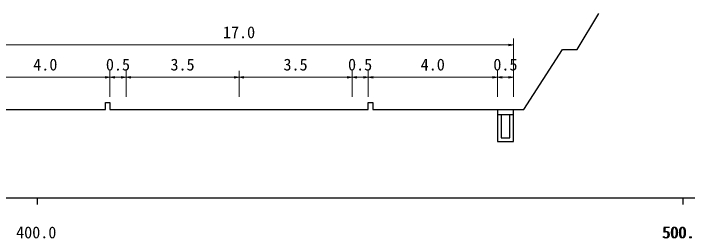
# Model space of a CAD drawing. Units: millimetres on the paper, enlarged 1000 times, with parts at other scales. Extents: x -23043849 to 100512, y -219615026 to 21267.
# Drawn here: x -22619529 to -22515145, y -219436311 to -219401483 of the extents above; entities that cross this region are included whole.
import ezdxf
from ezdxf.enums import TextEntityAlignment as Align

# ---------------------------------------------------------------- set-up
doc = ezdxf.new("R2010")
doc.units = ezdxf.units.MM
doc.header["$LTSCALE"] = 1000
for name, color, linetype, lineweight in [('M-BGD', 7, 'Continuous', 25), ('M-STR-HTXT', 7, 'Continuous', 13), ('M-TTL-BAND', 7, 'Continuous', 25)]:
    doc.layers.add(name, color=color, linetype=linetype, lineweight=lineweight)
doc.styles.add('ＭＳ ゴシック', font='')
doc.styles.get('ＭＳ ゴシック').set_extended_font_data('MS Gothic')

# ---------------------------------------------------------------- blocks, each defined once
blk = doc.blocks.new('open_arrow')
at = {"color": 0, "linetype": 'Continuous', "lineweight": -2}
blk.add_lwpolyline([(7.5, 1.25), (0, 0), (7.5, -1.25)], dxfattribs=at)

msp = doc.modelspace()

# ---------------------------------------------------------------- linework, layer by layer
at = {"layer": 'M-BGD'}
for p, q in [((-22544594, -219416357), (-22544594, -219421320)), ((-22542094, -219421320), (-22542094, -219416357)), ((-22544594, -219417120), (-22542094, -219417120)), ((-22544019, -219417120), (-22544019, -219420745)), ((-22542669, -219420745), (-22542669, -219417120)), ((-22544019, -219420745), (-22542669, -219420745)), ((-22544594, -219421320), (-22542094, -219421320))]:
    msp.add_line(p, q, dxfattribs=at)
msp.add_lwpolyline([(-22641908, -219402174), (-22639297, -219405941), (-22637122, -219405964), (-22628196, -219416357), (-22627094, -219416357), (-22624594, -219416357), (-22605288, -219416357), (-22605288, -219415236), (-22604594, -219415245), (-22604594, -219416357), (-22602094, -219416357), (-22584594, -219416357), (-22567094, -219416357), (-22564594, -219416357), (-22564594, -219415263), (-22563867, -219415263), (-22563867, -219416357), (-22544594, -219416357), (-22542094, -219416357), (-22540470, -219416357), (-22534496, -219407038), (-22532260, -219407073), (-22528905, -219401483)], dxfattribs=at)
at = {"layer": 'M-STR-HTXT'}
for p, q in [((-22542094, -219414357), (-22542094, -219405357)), ((-22627094, -219406357), (-22542094, -219406357)), ((-22604594, -219414357), (-22604594, -219410357)), ((-22604594, -219414357), (-22604594, -219410357)), ((-22602094, -219414357), (-22602094, -219410357)), ((-22602094, -219414357), (-22602094, -219410357)), ((-22584594, -219414357), (-22584594, -219410357)), ((-22567094, -219414357), (-22567094, -219410357)), ((-22564594, -219414357), (-22564594, -219410357)), ((-22544594, -219414357), (-22544594, -219410357)), ((-22624594, -219411357), (-22604594, -219411357)), ((-22604594, -219411357), (-22602094, -219411357)), ((-22602094, -219411357), (-22584594, -219411357)), ((-22584594, -219411357), (-22567094, -219411357)), ((-22567094, -219411357), (-22564594, -219411357)), ((-22564594, -219411357), (-22544594, -219411357)), ((-22544594, -219411357), (-22542094, -219411357))]:
    msp.add_line(p, q, dxfattribs=at)
at = {"layer": 'M-TTL-BAND'}
for p, q in [((-23043849, -219430026), (-22504849, -219430026)), ((-22615849, -219430026), (-22615849, -219431026)), ((-22515849, -219430026), (-22515849, -219431026))]:
    msp.add_line(p, q, dxfattribs=at)

# ---------------------------------------------------------------- block references
at = {"layer": 'M-STR-HTXT', "xscale": 100, "yscale": 100, "rotation": 180}
for p in [(-22542094, -219406357), (-22604594, -219411357), (-22602094, -219411357), (-22584594, -219411357), (-22567094, -219411357), (-22564594, -219411357), (-22544594, -219411357), (-22542094, -219411357)]:
    msp.add_blockref('open_arrow', p, dxfattribs=at)
at = {"layer": 'M-STR-HTXT', "xscale": 100, "yscale": 100}
for p in [(-22604594, -219411357), (-22602094, -219411357), (-22584594, -219411357), (-22567094, -219411357), (-22564594, -219411357), (-22544594, -219411357)]:
    msp.add_blockref('open_arrow', p, dxfattribs=at)

# ---------------------------------------------------------------- texts
at = {"layer": 'M-STR-HTXT', "style": 'ＭＳ ゴシック'}
for s, p in [('17.0', (-22587094, -219405857)), ('4.0', (-22616469, -219410857)), ('0.5', (-22605219, -219410857)), ('3.5', (-22595219, -219410857)), ('3.5', (-22577719, -219410857)), ('0.5', (-22567719, -219410857)), ('4.0', (-22556469, -219410857)), ('0.5', (-22545219, -219410857))]:
    msp.add_text(s, height=1833, dxfattribs=at).set_placement(p, align=Align.BOTTOM_LEFT)
at = {"layer": 'M-TTL-BAND', "style": 'ＭＳ ゴシック'}
for s, p in [('400.0', (-22616005, -219436831)), ('500.0', (-22516005, -219436831)), ('500.0', (-22515849, -219436831))]:
    msp.add_text(s, height=1833, dxfattribs=at).set_placement(p, align=Align.BOTTOM_CENTER)

doc.saveas('drawing.dxf')
